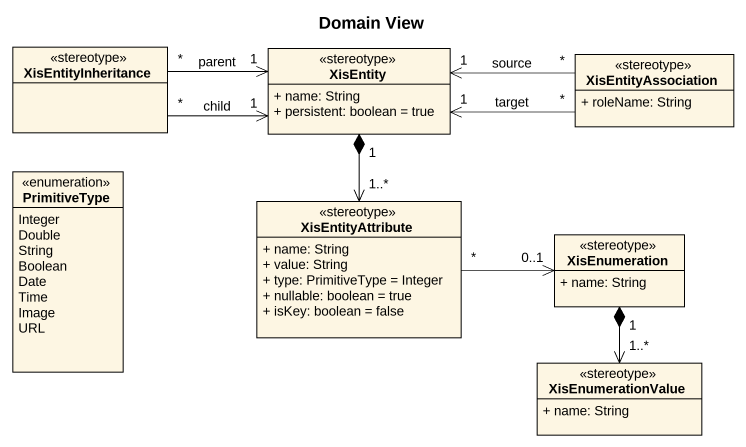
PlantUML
@startuml
title Domain View
hide circle
hide empty members
skinparam classAttributeIconSize 0
class XisEntityInheritance <<stereotype>>
class XisEntity <<stereotype>> {
  + name: String
  + persistent: boolean = true
}
class XisEntityAssociation <<stereotype>> {
  + roleName: String
}
enum PrimitiveType {
  Integer
  Double
  String
  Boolean
  Date
  Time
  Image
  URL
}
class XisEntityAttribute <<stereotype>> {
  + name: String
  + value: String
  + type: PrimitiveType = Integer
  + nullable: boolean = true
  + isKey: boolean = false
}
class XisEnumeration <<stereotype>> {
  + name: String
}
class XisEnumerationValue <<stereotype>> {
  + name: String
}
XisEntityInheritance "*" -right-> "1" XisEntity : child
XisEntityInheritance "*" -right-> "1" XisEntity : parent
XisEntity "1" <-right- "*" XisEntityAssociation : target
XisEntityAssociation "*" -left-> "1" XisEntity : source
XisEntityAttribute "1..*" <-up-* "1" XisEntity
XisEntityAttribute "*" -right-> "0..1" XisEnumeration
XisEnumerationValue "1..*" <-up-* "1" XisEnumeration
@enduml
